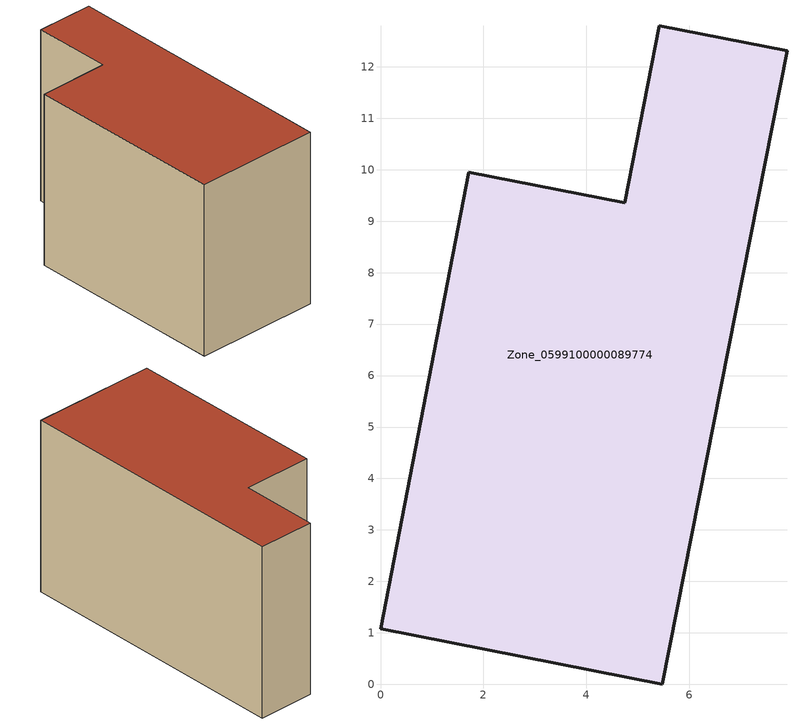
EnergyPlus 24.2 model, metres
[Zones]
Zone_0599100000089774
 floor ground (C_G): 0,1.08 1.71,9.95 4.75,9.36 5.42,12.8 7.9,12.31 5.48,0 z0
 wall outside (C_F): 1.71,9.95 0,1.08 5.48,0 7.9,12.31 5.42,12.8 4.75,9.36 1.71,9.95 z0:7.82
 roof outside (C_R): 7.9,12.31 5.42,12.8 4.75,9.36 1.71,9.95 0,1.08 5.48,0 z7.82
[BUILDING]
Pand.0599100000089774: North Axis=0; Terrain=City; Loads Convergence Tolerance Value=0.04; Temperature Convergence Tolerance Value=0.4; Solar Distribution=FullExterior; Maximum Number of Warmup Days=25; Minimum Number of Warmup Days=1
[Site:Location]
Rotterdam.The.Hague.AP_ZH_NLD Design_Conditions: Latitude=51.96; Longitude=4.45; Time Zone=1; Elevation=-4.5
[SITE:GROUNDTEMPERATURE:BUILDINGSURFACE]
18, 18, 18, 18, 18, 18, 18, 18, 18, 18, 18, 18
[MATERIAL] Thermal Absorptance=0.9; Solar Absorptance=0.7; Visible Absorptance=0.7
Name | Roughness | Thickness | Conductivity | Density | Specific Heat
G.TC.1975-1991 | MediumSmooth | 0.15 | 0.288461 | 540 | 1210
F.TC.1975-1991 | Rough | 0.3 | 0.230769 | 1920 | 840
R.TC.1975-1991 | MediumRough | 0.2 | 0.153846 | 1500 | 1000
[CONSTRUCTION]
C_G: G.TC.1975-1991
C_F: F.TC.1975-1991
C_R: R.TC.1975-1991
[ZONE]
Zone_0599100000089774: Type=1; Multiplier=1; Ceiling Height=Autocalculate; Volume=Autocalculate; Floor Area=autocalculate; Part of Total Floor Area=Yes
[ZONEINFILTRATION:DESIGNFLOWRATE]
Infil_Zone_0599100000089774: Zone or ZoneList or Space or SpaceList=Zone_0599100000089774; Schedule=AlwaysOn; Design Flow Rate Calculation Method=Flow/Area; Flow Rate per Floor Area=0.003; Constant Term Coefficient=1; Temperature Term Coefficient=0; Velocity Term Coefficient=0; Velocity Squared Term Coefficient=0
[HVACTEMPLATE:ZONE:IDEALLOADSAIRSYSTEM]
Zone_0599100000089774: Maximum Heating Supply Air Temperature=50; Minimum Cooling Supply Air Temperature=13; Maximum Heating Supply Air Humidity Ratio=0.0156; Minimum Cooling Supply Air Humidity Ratio=0.0077; Heating Limit=NoLimit; Cooling Limit=NoLimit; Dehumidification Control Type=ConstantSensibleHeatRatio; Cooling Sensible Heat Ratio=0.7; Dehumidification Setpoint=60; Humidification Control Type=None; Humidification Setpoint=30; Outdoor Air Method=None; Outdoor Air Flow Rate per Person=0.00944; Outdoor Air Flow Rate per Zone Floor Area=0; Outdoor Air Flow Rate per Zone=0; Demand Controlled Ventilation Type=None; Outdoor Air Economizer Type=NoEconomizer; Heat Recovery Type=None; Sensible Heat Recovery Effectiveness=0.7; Latent Heat Recovery Effectiveness=0.65
[ZONECONTROL:THERMOSTAT]
ThermostatControl_Zone_0599100000089774: Zone or ZoneList=Zone_0599100000089774; Control Type Schedule=DualSetpointControlType; Control 1=Thermostat_Zone_0599100000089774; Temperature Difference Between Cutout And Setpoint=0
[THERMOSTATSETPOINT:DUALSETPOINT]
Thermostat_Zone_0599100000089774: Heating Setpoint Temperature Schedule=HeatingSetpoint_Zone_0599100000089774; Cooling Setpoint Temperature Schedule=CoolingSetpoint_Zone_0599100000089774
[SCHEDULE:COMPACT]
HeatingSetpoint_Zone_0599100000089774: Through: 12/31, For: AllDays, Until: 24:00, 21
CoolingSetpoint_Zone_0599100000089774: Through: 12/31, For: AllDays, Until: 24:00, 24
DualSetpointControlType: Through: 12/31, For: AllDays, Until: 24:00, 4
AlwaysOn: Through: 12/31, For: AllDays, Until: 24:00, 1
